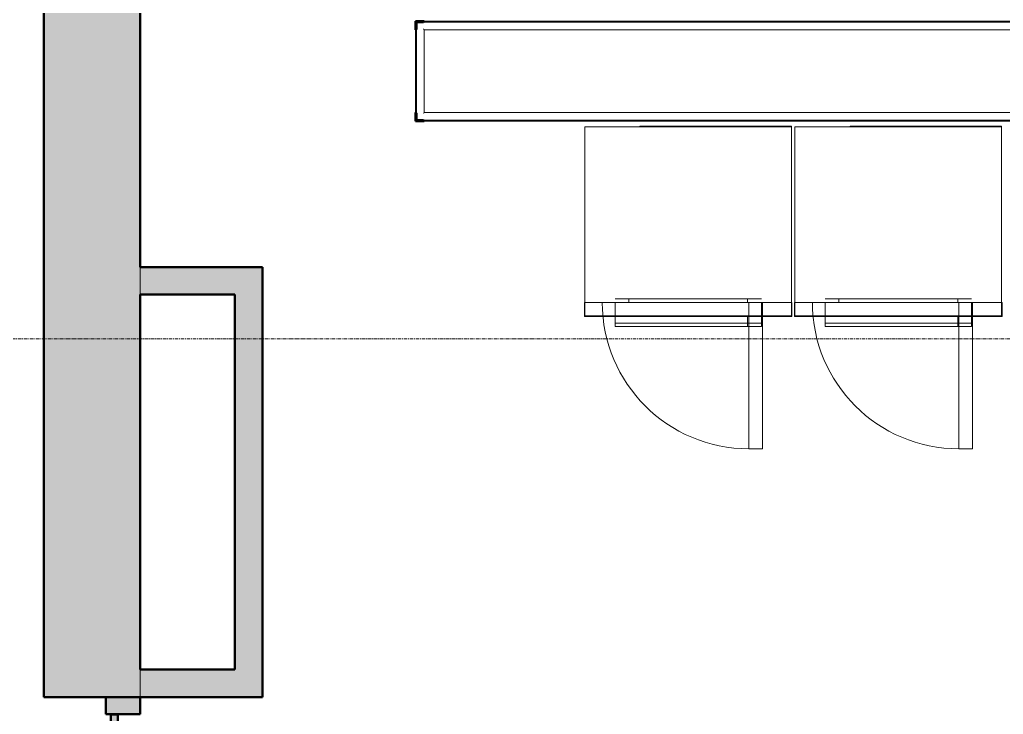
# Model space of a CAD drawing. Header units: inches. Extents: x 12491 to 15223, y 922 to 3433.
# Drawn here: x 13699.5 to 13842.3, y 2225.6 to 2326.4 of the extents above; entities that cross this region are included whole.
import ezdxf

# ---------------------------------------------------------------- set-up
doc = ezdxf.new("R2010")
doc.units = ezdxf.units.IN
doc.header["$MEASUREMENT"] = 0
doc.linetypes.add('Grid Line 1_2_', pattern=[0.875, 0.5, -0.125, 0.125, -0.125])
for name, color, linetype, lineweight in [('A-FLOR-1', 192, 'Continuous', 13), ('A-GLAZ-CURT-1', 52, 'Continuous', 9), ('A-GLAZ-CURT-5', 52, 'Continuous', 50), ('A-GLAZ-CWMG-1', 51, 'Continuous', 9), ('A-GLAZ-CWMG-5', 51, 'Continuous', 50), ('A-WALL-2', 113, 'Continuous', 50), ('M-EQPM-1', 50, 'Continuous', 9), ('S-BEAM', 12, 'Continuous', 9), ('S-BEAM-1', 12, 'Continuous', 50), ('S-GRID-1', 1, 'Grid Line 1_2_', 9)]:
    doc.layers.add(name, color=color, linetype=linetype, lineweight=lineweight)
for name, color, linetype, lineweight, transparency in [('A-GLAZ-CURT-4', 55, 'Continuous', 9, 0.4), ('A-GLAZ-CWMG-4', 55, 'Continuous', 9, 0.4), ('A-WALL-PATT-3', 135, 'Continuous', 13, 0.4)]:
    doc.layers.add(name, color=color, linetype=linetype, lineweight=lineweight, transparency=transparency)

# ---------------------------------------------------------------- blocks, each defined once
blk = doc.blocks.new('System Panel - Glazed-925648-DEMO _ NEW PLAN SUPERIMPOSED - 1ST FLOOR')
at = {"layer": 'A-GLAZ-CURT-4'}
blk.add_hatch(color=256, dxfattribs=at).paths.add_polyline_path([(-7.56, 1.75), (-7.56, 0.75), (7.56, 0.75), (7.56, 1.75)], flags=0)
at = {"layer": 'A-GLAZ-CURT-1'}
for p, q in [((-7.56, 0.75), (-7.56, 1.75)), ((7.56, 1.75), (-7.56, 1.75)), ((7.56, 1.75), (7.56, 0.75)), ((-7.56, 0.75), (7.56, 0.75))]:
    blk.add_line(p, q, dxfattribs=at)
at = {"layer": 'A-GLAZ-CURT-5'}
for p, q in [((7.56, 1.75), (-7.56, 1.75)), ((-7.56, 1.75), (-7.56, 0.75)), ((7.56, 0.75), (7.56, 1.75)), ((-7.56, 0.75), (7.56, 0.75))]:
    blk.add_line(p, q, dxfattribs=at)
blk = doc.blocks.new('Rectangular Mullion - 2_5_ x 5_ rectangular-869629-DEMO _ NEW PLAN SUPERIMPOSED - 1ST FLOOR')
at = {"layer": 'A-GLAZ-CWMG-4'}
blk.add_hatch(color=256, dxfattribs=at).paths.add_polyline_path([(-2.5, -2.5), (-2.5, 2.5), (0, 2.5), (0, -2.5)], flags=0)
at = {"layer": 'A-GLAZ-CWMG-1'}
for p, q in [((0, 2.5), (-2.5, 2.5)), ((-2.5, 2.5), (-2.5, -0.75)), ((0, -2.5), (0, 2.5)), ((-2.5, -0.75), (-2.5, -1.75)), ((-2.5, -1.75), (-2.5, -2.5)), ((-2.5, -2.5), (0, -2.5))]:
    blk.add_line(p, q, dxfattribs=at)
at = {"layer": 'A-GLAZ-CWMG-5'}
for p, q in [((-2.5, 2.5), (0, 2.5)), ((-2.5, -2.5), (-2.5, 2.5)), ((0, 2.5), (0, -2.5)), ((0, -2.5), (-2.5, -2.5))]:
    blk.add_line(p, q, dxfattribs=at)
blk = doc.blocks.new('_Commerical Front Washer - T-400-V193-DEMO _ NEW PLAN SUPERIMPOSED - 1ST FLOOR')
at = {"layer": 'M-EQPM-1'}
for p, q in [((19.36, 27.5), (-10.64, 27.5)), ((-10.64, 27.5), (-10.64, 0)), ((-10.64, 2), (-10.64, 27.5)), ((-10.64, 27.5), (-2.64, 27.5)), ((-2.64, 27.56), (3.36, 27.56)), ((3.36, 27.56), (-2.64, 27.56)), ((-2.64, 27.5), (-2.64, 27.56)), ((-2.64, 27.56), (-2.64, 27.5)), ((-2.64, 27.5), (3.36, 27.5)), ((3.36, 27.5), (-2.64, 27.5)), ((-2.64, 27.5), (1.36, 27.5)), ((1.36, 27.56), (3.36, 27.56)), ((3.36, 27.56), (1.36, 27.56)), ((1.36, 27.5), (1.36, 27.56)), ((1.36, 27.56), (1.36, 27.5)), ((1.36, 27.5), (3.36, 27.5)), ((3.36, 27.5), (1.36, 27.5)), ((1.36, 27.5), (3.36, 27.5)), ((3.36, 27.56), (3.36, 27.5)), ((3.36, 27.56), (3.36, 27.5)), ((3.36, 27.56), (7.36, 27.56)), ((7.36, 27.56), (3.36, 27.56)), ((3.36, 27.5), (7.36, 27.5)), ((7.36, 27.5), (3.36, 27.5)), ((3.36, 27.5), (19.36, 27.5)), ((7.36, 27.56), (13.36, 27.56)), ((13.36, 27.56), (7.36, 27.56)), ((7.36, 27.5), (7.36, 27.56)), ((7.36, 27.56), (7.36, 27.5)), ((7.36, 27.56), (7.36, 27.5)), ((7.36, 27.56), (7.36, 27.5)), ((7.36, 27.5), (13.36, 27.5)), ((13.36, 27.5), (7.36, 27.5)), ((13.36, 27.56), (13.36, 27.5)), ((13.36, 27.56), (13.36, 27.5)), ((19.36, 27.56), (13.36, 27.56)), ((13.36, 27.56), (19.36, 27.56)), ((13.36, 27.56), (13.36, 27.5)), ((13.36, 27.56), (13.36, 27.5)), ((19.36, 27.5), (13.36, 27.5)), ((13.36, 27.5), (19.36, 27.5)), ((19.36, 27.5), (19.36, 27.56)), ((19.36, 27.56), (19.36, 27.5)), ((19.36, 0), (19.36, 27.5)), ((19.36, 27.5), (19.36, 2)), ((-10.64, 2), (-10.7, 2)), ((-10.7, 2), (-10.64, 2)), ((-10.7, -0.06), (-10.7, 2)), ((-10.7, -0.06), (-10.7, 2)), ((-4.82, 2), (-10.64, 2)), ((-10.64, 2), (19.36, 2)), ((-10.64, 0.06), (-10.64, 2)), ((14.99, 2.5), (-6.26, 2.5)), ((-6.26, 2.5), (-4.27, 2.5)), ((-6.26, 2), (-6.26, 0)), ((-6.26, 2), (-4.27, 2)), ((5.47, 2), (-6.26, 2)), ((-5.35, 2), (-6.26, 2)), ((-6.26, 2), (3.25, 2)), ((-4.27, 2), (-5.35, 2)), ((-2.48, 2), (-4.82, 2)), ((-4.26, 2.5), (-4.26, 2)), ((12.99, 2.5), (-4.26, 2.5)), ((-4.26, 2.5), (12.99, 2.5)), ((-4.05, 2), (-4.26, 2)), ((-4.26, 2), (-4.05, 2)), ((-4.26, 2), (-4.05, 2)), ((-2.38, 2), (-4.26, 2)), ((-4.24, 2.5), (-2.75, 2.5)), ((-4.24, 2), (-0.95, 2)), ((12.96, 2), (-4.24, 2)), ((-1.02, 2), (-4.05, 2)), ((-4.05, 2), (-3.41, 2)), ((-4.05, 2), (12.98, 2)), ((-3.41, 2), (-2.38, 2)), ((-2.75, 2.5), (-0.95, 2.5)), ((11.2, 2), (-2.48, 2)), ((-2.38, 2), (-1.02, 2)), ((-1.02, 2), (-2.38, 2)), ((12.98, 2), (-1.02, 2)), ((-1.02, 2), (12.98, 2)), ((8.1, 2), (-1.02, 2)), ((-0.95, 2.5), (5.47, 2.5)), ((-0.95, 2), (1.08, 2)), ((1.08, 2), (9.67, 2)), ((3.25, 2), (14.99, 2)), ((5.47, 2.5), (7.64, 2.5)), ((9.67, 2), (5.47, 2)), ((7.64, 2.5), (11.47, 2.5)), ((9.74, 2), (8.1, 2)), ((9.67, 2), (12.96, 2)), ((11.47, 2), (9.67, 2)), ((12.13, 2), (9.74, 2)), ((13.54, 2), (11.2, 2)), ((11.47, 2.5), (12.96, 2.5)), ((14.99, 2), (11.47, 2)), ((12.77, 2), (12.13, 2)), ((12.98, 2), (12.77, 2)), ((12.99, 2), (12.99, 2.5)), ((12.99, 2.5), (14.99, 2.5)), ((12.99, 2), (14.99, 2)), ((14.99, 2), (12.99, 2)), ((13.14, 2), (13.14, -19.25)), ((15.14, 2), (13.14, 2)), ((19.36, 2), (13.54, 2)), ((14.99, 0), (14.99, 2)), ((15.14, -19.25), (15.14, 2)), ((19.42, 2), (19.36, 2)), ((19.36, 2), (19.42, 2)), ((19.36, 2), (19.36, 0.06)), ((19.42, 2), (19.42, -0.06)), ((19.42, -0.06), (19.42, 2)), ((-6.26, 0.06), (-10.64, 0.06)), ((-10.64, 0.06), (-6.26, 0.06)), ((-10.64, 0.06), (-10.64, 0)), ((-10.64, 0.06), (-10.64, 0)), ((-10.64, 0), (-10.64, 0.06)), ((-10.64, 0), (-10.64, -0.06)), ((-10.64, 0), (-10.64, -0.06)), ((-10.64, 0), (19.36, 0)), ((-6.26, 0), (-10.64, 0)), ((-4.26, 0.06), (-6.26, 0.06)), ((-6.26, 0.06), (-4.26, 0.06)), ((-4.26, 0), (-6.26, 0)), ((-6.26, 0), (-6.16, 0)), ((-6.26, 0), (-6.26, -0.06)), ((-6.26, 0), (-6.26, -0.06)), ((-6.26, 0), (-6.26, -0.06)), ((-4.26, 0), (-6.26, 0)), ((-6.16, 0), (-2.25, 0)), ((-2.75, 0.06), (-4.24, 0.06)), ((-4.24, 0.06), (-2.75, 0.06)), ((-4.15, 0), (-4.24, 0)), ((-2.75, 0), (-4.24, 0)), ((-2.25, 0), (-4.15, 0)), ((6.24, 0.06), (-2.75, 0.06)), ((-2.75, 0.06), (6.24, 0.06)), ((-2.25, 0), (-2.73, 0)), ((-2.5, 0), (-2.5, -0.06)), ((-2.5, 0), (-2.47, 0)), ((-2.5, 0), (-2.5, 0)), ((-2.25, 0), (-2.5, 0)), ((-2.47, 0), (-2.25, 0)), ((1.24, 0), (-2.25, 0)), ((-2.25, 0), (1.24, 0)), ((-2.25, 0), (1.24, 0)), ((1.24, 0), (-2.25, 0)), ((1.24, 0), (-2.25, 0)), ((3.65, 0), (1.24, 0)), ((1.24, 0), (3.65, 0)), ((1.24, 0), (1.49, 0)), ((1.49, 0), (1.24, 0)), ((1.8, 0), (1.24, 0)), ((1.49, -0.06), (1.49, 0)), ((3.65, 0), (1.83, 0)), ((5.08, 0), (3.65, 0)), ((3.65, 0), (5.08, 0)), ((3.65, 0), (5.08, 0)), ((5.08, 0), (3.65, 0)), ((3.65, -0.06), (3.65, 0)), ((3.65, 0), (3.65, -0.06)), ((5.08, 0), (3.65, 0)), ((7.47, 0), (5.08, 0)), ((5.08, 0), (7.47, 0)), ((5.08, 0), (5.08, -0.06)), ((5.08, 0), (5.08, -0.06)), ((7.47, 0), (5.08, 0)), ((11.47, 0.06), (6.28, 0.06)), ((6.28, 0.06), (11.47, 0.06)), ((7.22, 0), (7.22, -0.06)), ((7.47, 0), (7.22, 0)), ((7.22, 0), (7.47, 0)), ((10.97, 0), (7.47, 0)), ((7.47, 0), (10.97, 0)), ((10.97, 0), (7.47, 0)), ((7.47, 0), (10.97, 0)), ((10.97, 0), (7.49, 0)), ((12.87, 0), (10.97, 0)), ((10.97, 0), (12.96, 0)), ((10.97, 0), (11.1, 0)), ((11.19, 0), (10.97, 0)), ((11.45, 0), (10.97, 0)), ((11.1, 0), (11.15, 0)), ((11.15, 0), (11.22, 0)), ((11.22, 0), (11.19, 0)), ((11.22, -0.06), (11.22, 0)), ((11.22, 0), (11.22, 0)), ((12.96, 0.06), (11.47, 0.06)), ((11.47, 0.06), (12.96, 0.06)), ((12.96, 0), (11.47, 0)), ((12.96, 0), (12.87, 0)), ((14.99, 0.06), (12.99, 0.06)), ((12.99, 0.06), (14.99, 0.06)), ((14.99, 0), (12.99, 0)), ((12.99, 0), (14.75, 0)), ((12.99, 0), (12.99, -0.06)), ((12.99, 0), (12.99, -0.06)), ((12.99, 0), (12.99, -0.06)), ((12.99, 0), (12.99, -0.06)), ((14.99, 0), (12.99, 0)), ((14.75, 0), (14.99, 0)), ((19.36, 0.06), (14.99, 0.06)), ((14.99, 0.06), (19.36, 0.06)), ((14.99, -0.06), (14.99, 0)), ((14.99, 0), (14.99, -0.06)), ((14.99, -0.06), (14.99, 0)), ((19.36, 0), (14.99, 0)), ((19.36, 0), (19.36, 0.06)), ((19.36, 0.06), (19.36, 0)), ((19.36, 0.06), (19.36, 0)), ((19.36, -0.06), (19.36, 0)), ((19.36, 0), (19.36, -0.06)), ((19.42, -0.06), (-10.7, -0.06)), ((-10.7, -0.06), (-4.82, -0.06)), ((-6.26, -0.06), (-10.64, -0.06)), ((-10.64, -0.06), (-6.26, -0.06)), ((-6.26, -0.06), (-6.26, -1.5)), ((-6.26, -0.06), (-6.26, -1)), ((-4.26, -0.06), (-6.26, -0.06)), ((-6.26, -0.06), (-4.26, -0.06)), ((-6.26, -0.06), (-6.26, -1)), ((-6.26, -1), (-6.26, -1.5)), ((-6.22, -1), (-6.26, -1)), ((-6.26, -1), (-4.27, -1)), ((14.75, -1), (-6.22, -1)), ((-4.82, -0.06), (-2.25, -0.06)), ((-1.02, -1), (-4.26, -1)), ((-4.26, -1), (-4.21, -1)), ((-2.25, -0.06), (-4.24, -0.06)), ((-4.24, -0.06), (-2.25, -0.06)), ((-4.24, -1), (12.96, -1)), ((-4.21, -1), (12.93, -1)), ((-2.5, -0.06), (-2.25, -0.06)), ((-2.25, -0.06), (-2.5, -0.06)), ((1.24, -0.06), (-2.25, -0.06)), ((-2.25, -0.06), (1.24, -0.06)), ((-2.25, -0.06), (1.24, -0.06)), ((1.24, -0.06), (-2.25, -0.06)), ((-2.25, -0.06), (1.24, -0.06)), ((11.1, -1), (-1.02, -1)), ((3.65, -0.06), (1.24, -0.06)), ((1.24, -0.06), (3.65, -0.06)), ((1.24, -0.06), (1.49, -0.06)), ((1.49, -0.06), (1.24, -0.06)), ((1.24, -0.06), (3.65, -0.06)), ((5.08, -0.06), (3.65, -0.06)), ((3.65, -0.06), (5.08, -0.06)), ((3.65, -0.06), (5.08, -0.06)), ((5.08, -0.06), (3.65, -0.06)), ((3.65, -0.06), (5.08, -0.06)), ((7.47, -0.06), (5.08, -0.06)), ((5.08, -0.06), (7.47, -0.06)), ((5.08, -0.06), (7.47, -0.06)), ((7.47, -0.06), (7.22, -0.06)), ((7.22, -0.06), (7.47, -0.06)), ((10.97, -0.06), (7.47, -0.06)), ((7.47, -0.06), (10.97, -0.06)), ((10.97, -0.06), (7.47, -0.06)), ((7.47, -0.06), (10.97, -0.06)), ((7.47, -0.06), (10.97, -0.06)), ((12.96, -0.06), (10.97, -0.06)), ((10.97, -0.06), (12.96, -0.06)), ((10.97, -0.06), (11.22, -0.06)), ((11.22, -0.06), (10.97, -0.06)), ((10.97, -0.06), (13.54, -0.06)), ((12.98, -1), (11.1, -1)), ((12.93, -1), (12.98, -1)), ((12.99, -0.06), (12.99, -1)), ((12.99, -0.06), (12.99, -1)), ((12.99, -0.06), (12.99, -1)), ((12.99, -0.06), (12.99, -1)), ((14.99, -0.06), (12.99, -0.06)), ((12.99, -0.06), (14.99, -0.06)), ((12.99, -1), (12.99, -1.5)), ((12.99, -1), (12.99, -1.5)), ((12.99, -1), (12.99, -1.5)), ((12.99, -1), (12.99, -1.5)), ((12.99, -1), (14.07, -1)), ((13.54, -0.06), (19.42, -0.06)), ((14.07, -1), (14.99, -1)), ((14.99, -1), (14.75, -1)), ((14.99, -1.5), (14.99, -0.06)), ((14.99, -0.06), (14.99, -1)), ((19.36, -0.06), (14.99, -0.06)), ((14.99, -0.06), (19.36, -0.06)), ((14.99, -1), (14.99, -0.06)), ((14.99, -1), (14.99, -1.5)), ((12.99, -1.5), (-6.26, -1.5)), ((-6.26, -1.5), (12.99, -1.5)), ((14.99, -1.5), (12.99, -1.5)), ((12.99, -1.5), (14.99, -1.5)), ((13.14, -19.25), (15.14, -19.25))]:
    blk.add_line(p, q, dxfattribs=at)
blk.add_arc((13.14, 2), 21.25, 180, 270, dxfattribs=at)
blk = doc.blocks.new('_Commerical Front Washer - T-400-V194-DEMO _ NEW PLAN SUPERIMPOSED - 1ST FLOOR')
at = {"layer": 'M-EQPM-1'}
for p, q in [((19.36, 27.5), (-10.64, 27.5)), ((-10.64, 27.5), (-10.64, 0)), ((-10.64, 2), (-10.64, 27.5)), ((-10.64, 27.5), (-2.64, 27.5)), ((-2.64, 27.56), (3.36, 27.56)), ((3.36, 27.56), (-2.64, 27.56)), ((-2.64, 27.5), (-2.64, 27.56)), ((-2.64, 27.56), (-2.64, 27.5)), ((-2.64, 27.5), (3.36, 27.5)), ((3.36, 27.5), (-2.64, 27.5)), ((-2.64, 27.5), (1.36, 27.5)), ((1.36, 27.56), (3.36, 27.56)), ((3.36, 27.56), (1.36, 27.56)), ((1.36, 27.5), (1.36, 27.56)), ((1.36, 27.56), (1.36, 27.5)), ((1.36, 27.5), (3.36, 27.5)), ((3.36, 27.5), (1.36, 27.5)), ((1.36, 27.5), (3.36, 27.5)), ((3.36, 27.56), (3.36, 27.5)), ((3.36, 27.56), (3.36, 27.5)), ((3.36, 27.56), (7.36, 27.56)), ((7.36, 27.56), (3.36, 27.56)), ((3.36, 27.5), (7.36, 27.5)), ((7.36, 27.5), (3.36, 27.5)), ((3.36, 27.5), (19.36, 27.5)), ((7.36, 27.56), (13.36, 27.56)), ((13.36, 27.56), (7.36, 27.56)), ((7.36, 27.5), (7.36, 27.56)), ((7.36, 27.56), (7.36, 27.5)), ((7.36, 27.56), (7.36, 27.5)), ((7.36, 27.56), (7.36, 27.5)), ((7.36, 27.5), (13.36, 27.5)), ((13.36, 27.5), (7.36, 27.5)), ((13.36, 27.56), (13.36, 27.5)), ((13.36, 27.56), (13.36, 27.5)), ((19.36, 27.56), (13.36, 27.56)), ((13.36, 27.56), (19.36, 27.56)), ((13.36, 27.56), (13.36, 27.5)), ((13.36, 27.56), (13.36, 27.5)), ((19.36, 27.5), (13.36, 27.5)), ((13.36, 27.5), (19.36, 27.5)), ((19.36, 27.5), (19.36, 27.56)), ((19.36, 27.56), (19.36, 27.5)), ((19.36, 0), (19.36, 27.5)), ((19.36, 27.5), (19.36, 2)), ((-10.64, 2), (-10.7, 2)), ((-10.7, 2), (-10.64, 2)), ((-10.7, -0.06), (-10.7, 2)), ((-10.7, -0.06), (-10.7, 2)), ((-4.82, 2), (-10.64, 2)), ((-10.64, 2), (19.36, 2)), ((-10.64, 0.06), (-10.64, 2)), ((14.99, 2.5), (-6.26, 2.5)), ((-6.26, 2.5), (-4.27, 2.5)), ((-6.26, 2), (-6.26, 0)), ((-6.26, 2), (-4.27, 2)), ((-5.35, 2), (-6.26, 2)), ((-4.27, 2), (-6.26, 2)), ((-6.26, 2), (-0.95, 2)), ((3.25, 2), (-5.35, 2)), ((-2.48, 2), (-4.82, 2)), ((-4.26, 2.5), (-4.26, 2)), ((6.28, 2.5), (-4.26, 2.5)), ((-4.26, 2.5), (12.99, 2.5)), ((-3.41, 2), (-4.26, 2)), ((-4.26, 2), (-4.05, 2)), ((-4.26, 2), (-3.41, 2)), ((-4.05, 2), (-4.26, 2)), ((-4.24, 2.5), (12.96, 2.5)), ((-4.24, 2), (12.96, 2)), ((12.96, 2), (-4.24, 2)), ((-4.05, 2), (-2.38, 2)), ((-1.02, 2), (-4.05, 2)), ((8.1, 2), (-3.41, 2)), ((-3.41, 2), (11.1, 2)), ((11.2, 2), (-2.48, 2)), ((-2.38, 2), (-1.02, 2)), ((-1.02, 2), (2.44, 2)), ((0.62, 2), (-1.02, 2)), ((-0.95, 2), (14.99, 2)), ((2.44, 2), (0.62, 2)), ((2.44, 2), (4.36, 2)), ((4.36, 2), (2.44, 2)), ((12.96, 2), (3.25, 2)), ((4.36, 2), (6.28, 2)), ((12.77, 2), (4.36, 2)), ((12.99, 2.5), (6.28, 2.5)), ((6.28, 2), (9.74, 2)), ((9.74, 2), (8.1, 2)), ((12.77, 2), (9.74, 2)), ((9.74, 2), (11.1, 2)), ((11.1, 2), (12.13, 2)), ((11.1, 2), (12.13, 2)), ((13.54, 2), (11.2, 2)), ((12.13, 2), (12.77, 2)), ((12.13, 2), (12.98, 2)), ((12.98, 2), (12.77, 2)), ((12.77, 2), (12.98, 2)), ((12.98, 2), (12.77, 2)), ((14.99, 2), (12.96, 2)), ((12.99, 2), (12.99, 2.5)), ((12.99, 2.5), (14.99, 2.5)), ((12.99, 2), (14.99, 2)), ((14.99, 2), (12.99, 2)), ((13.14, 2), (13.14, -19.25)), ((15.14, 2), (13.14, 2)), ((19.36, 2), (13.54, 2)), ((14.99, 0), (14.99, 2)), ((15.14, -19.25), (15.14, 2)), ((19.42, 2), (19.36, 2)), ((19.36, 2), (19.42, 2)), ((19.36, 2), (19.36, 0.06)), ((19.42, 2), (19.42, -0.06)), ((19.42, -0.06), (19.42, 2)), ((-6.26, 0.06), (-10.64, 0.06)), ((-10.64, 0.06), (-6.26, 0.06)), ((-10.64, 0.06), (-10.64, 0)), ((-10.64, 0.06), (-10.64, 0)), ((-10.64, 0), (-10.64, 0.06)), ((-10.64, 0), (-10.64, -0.06)), ((-10.64, 0), (-10.64, -0.06)), ((-10.64, 0), (19.36, 0)), ((-6.26, 0), (-10.64, 0)), ((-4.26, 0.06), (-6.26, 0.06)), ((-6.26, 0.06), (-4.26, 0.06)), ((-4.26, 0), (-6.26, 0)), ((-6.26, 0), (-6.16, 0)), ((-6.26, 0), (-6.26, -0.06)), ((-6.26, 0), (-6.26, -0.06)), ((-6.26, 0), (-6.26, -0.06)), ((-4.26, 0), (-6.26, 0)), ((-6.16, 0), (-2.25, 0)), ((-2.75, 0.06), (-4.24, 0.06)), ((-4.24, 0.06), (-2.75, 0.06)), ((-4.15, 0), (-4.24, 0)), ((-2.75, 0), (-4.24, 0)), ((-2.25, 0), (-4.15, 0)), ((6.24, 0.06), (-2.75, 0.06)), ((-2.75, 0.06), (6.24, 0.06)), ((-2.25, 0), (-2.73, 0)), ((-2.5, 0), (-2.5, -0.06)), ((-2.5, 0), (-2.47, 0)), ((-2.25, 0), (-2.5, 0)), ((-2.47, 0), (-2.38, 0)), ((-2.38, 0), (-2.25, 0)), ((-2.16, 0), (-2.25, 0)), ((-2.25, 0), (-2.16, 0)), ((-2.25, 0), (1.24, 0)), ((-2.16, 0), (-2.25, 0)), ((-2.16, 0), (-2.25, 0)), ((1.24, 0), (-2.15, 0)), ((-2.15, 0), (1.24, 0)), ((1.24, 0), (-2.15, 0)), ((1.24, 0), (-2.15, 0)), ((3.65, 0), (1.24, 0)), ((1.24, 0), (3.65, 0)), ((1.24, 0), (1.37, 0)), ((1.42, 0), (1.24, 0)), ((1.8, 0), (1.24, 0)), ((1.37, 0), (1.42, 0)), ((1.42, 0), (1.46, 0)), ((1.49, 0), (1.42, 0)), ((1.46, 0), (1.49, 0)), ((1.49, -0.06), (1.49, 0)), ((1.49, 0), (1.49, 0)), ((3.65, 0), (1.83, 0)), ((5.08, 0), (3.65, 0)), ((3.65, 0), (5.08, 0)), ((3.65, 0), (5.08, 0)), ((5.08, 0), (3.65, 0)), ((3.65, -0.06), (3.65, 0)), ((3.65, 0), (3.65, -0.06)), ((5.08, 0), (3.65, 0)), ((7.47, 0), (5.08, 0)), ((5.08, 0), (7.47, 0)), ((5.08, 0), (5.08, -0.06)), ((5.08, 0), (5.08, -0.06)), ((7.47, 0), (5.08, 0)), ((11.47, 0.06), (6.28, 0.06)), ((6.28, 0.06), (11.47, 0.06)), ((7.22, 0), (7.22, -0.06)), ((7.23, 0), (7.22, 0)), ((7.22, 0), (7.47, 0)), ((7.26, 0), (7.23, 0)), ((7.47, 0), (7.26, 0)), ((10.97, 0), (7.47, 0)), ((7.47, 0), (10.97, 0)), ((10.97, 0), (7.47, 0)), ((7.47, 0), (10.97, 0)), ((10.97, 0), (7.49, 0)), ((10.97, 0), (11.22, 0)), ((10.98, 0), (10.97, 0)), ((12.87, 0), (10.98, 0)), ((10.98, 0), (12.96, 0)), ((11.22, 0), (10.98, 0)), ((11.45, 0), (10.98, 0)), ((11.22, -0.06), (11.22, 0)), ((11.22, 0), (11.22, 0)), ((12.96, 0.06), (11.47, 0.06)), ((11.47, 0.06), (12.96, 0.06)), ((12.96, 0), (11.47, 0)), ((12.96, 0), (12.87, 0)), ((14.99, 0.06), (12.99, 0.06)), ((12.99, 0.06), (14.99, 0.06)), ((14.99, 0), (12.99, 0)), ((12.99, 0), (14.75, 0)), ((12.99, 0), (12.99, -0.06)), ((12.99, 0), (12.99, -0.06)), ((12.99, 0), (12.99, -0.06)), ((12.99, 0), (12.99, -0.06)), ((14.99, 0), (12.99, 0)), ((14.75, 0), (14.99, 0)), ((19.36, 0.06), (14.99, 0.06)), ((14.99, 0.06), (19.36, 0.06)), ((14.99, -0.06), (14.99, 0)), ((14.99, 0), (14.99, -0.06)), ((14.99, -0.06), (14.99, 0)), ((19.36, 0), (14.99, 0)), ((19.36, 0), (19.36, 0.06)), ((19.36, 0.06), (19.36, 0)), ((19.36, 0.06), (19.36, 0)), ((19.36, -0.06), (19.36, 0)), ((19.36, 0), (19.36, -0.06)), ((19.42, -0.06), (-10.7, -0.06)), ((-10.7, -0.06), (-4.82, -0.06)), ((-6.26, -0.06), (-10.64, -0.06)), ((-10.64, -0.06), (-6.26, -0.06)), ((-6.26, -0.06), (-6.26, -1.5)), ((-6.26, -0.06), (-6.26, -1)), ((-4.26, -0.06), (-6.26, -0.06)), ((-6.26, -0.06), (-4.26, -0.06)), ((-6.26, -0.06), (-6.26, -1)), ((-6.26, -1), (-6.26, -1.5)), ((-6.22, -1), (-6.26, -1)), ((-6.26, -1), (-4.27, -1)), ((14.75, -1), (-6.22, -1)), ((-4.82, -0.06), (-2.25, -0.06)), ((-1.02, -1), (-4.26, -1)), ((-4.26, -1), (-4.21, -1)), ((-2.25, -0.06), (-4.24, -0.06)), ((-4.24, -0.06), (-2.25, -0.06)), ((-4.24, -1), (1.08, -1)), ((-4.21, -1), (12.93, -1)), ((-2.5, -0.06), (-2.47, -0.06)), ((-2.5, -0.06), (-2.5, -0.06)), ((-2.25, -0.06), (-2.5, -0.06)), ((-2.47, -0.06), (-2.43, -0.06)), ((-2.43, -0.06), (-2.38, -0.06)), ((-2.38, -0.06), (-2.32, -0.06)), ((-2.32, -0.06), (-2.25, -0.06)), ((-2.19, -0.06), (-2.25, -0.06)), ((-2.25, -0.06), (-2.19, -0.06)), ((-2.25, -0.06), (-2.19, -0.06)), ((1.24, -0.06), (-2.25, -0.06)), ((-2.25, -0.06), (-2.19, -0.06)), ((1.24, -0.06), (-2.16, -0.06)), ((-2.16, -0.06), (1.24, -0.06)), ((-2.16, -0.06), (1.24, -0.06)), ((-2.16, -0.06), (1.24, -0.06)), ((12.98, -1), (-1.02, -1)), ((1.08, -1), (12.96, -1)), ((3.65, -0.06), (1.24, -0.06)), ((1.24, -0.06), (3.65, -0.06)), ((1.24, -0.06), (1.37, -0.06)), ((1.49, -0.06), (1.24, -0.06)), ((1.24, -0.06), (3.65, -0.06)), ((1.37, -0.06), (1.42, -0.06)), ((1.42, -0.06), (1.49, -0.06)), ((5.08, -0.06), (3.65, -0.06)), ((3.65, -0.06), (5.08, -0.06)), ((3.65, -0.06), (5.08, -0.06)), ((5.08, -0.06), (3.65, -0.06)), ((3.65, -0.06), (5.08, -0.06)), ((7.47, -0.06), (5.08, -0.06)), ((5.08, -0.06), (7.47, -0.06)), ((5.08, -0.06), (7.47, -0.06)), ((7.47, -0.06), (7.22, -0.06)), ((7.22, -0.06), (7.47, -0.06)), ((10.97, -0.06), (7.47, -0.06)), ((7.47, -0.06), (10.97, -0.06)), ((10.97, -0.06), (7.47, -0.06)), ((7.47, -0.06), (10.97, -0.06)), ((7.47, -0.06), (10.97, -0.06)), ((10.97, -0.06), (10.98, -0.06)), ((11.22, -0.06), (10.97, -0.06)), ((12.96, -0.06), (10.98, -0.06)), ((10.98, -0.06), (12.96, -0.06)), ((10.98, -0.06), (11.22, -0.06)), ((10.98, -0.06), (13.54, -0.06)), ((12.93, -1), (12.98, -1)), ((12.99, -0.06), (12.99, -1)), ((12.99, -0.06), (12.99, -1)), ((12.99, -0.06), (12.99, -1)), ((12.99, -0.06), (12.99, -1)), ((14.99, -0.06), (12.99, -0.06)), ((12.99, -0.06), (14.99, -0.06)), ((12.99, -1), (12.99, -1.5)), ((12.99, -1), (12.99, -1.5)), ((12.99, -1), (12.99, -1.5)), ((12.99, -1), (12.99, -1.5)), ((12.99, -1), (14.99, -1)), ((13.54, -0.06), (19.42, -0.06)), ((14.99, -1), (14.75, -1)), ((14.99, -1.5), (14.99, -0.06)), ((14.99, -0.06), (14.99, -1)), ((19.36, -0.06), (14.99, -0.06)), ((14.99, -0.06), (19.36, -0.06)), ((14.99, -1), (14.99, -0.06)), ((14.99, -1), (14.99, -1.5)), ((12.99, -1.5), (-6.26, -1.5)), ((-6.26, -1.5), (12.99, -1.5)), ((14.99, -1.5), (12.99, -1.5)), ((12.99, -1.5), (14.99, -1.5)), ((13.14, -19.25), (15.14, -19.25))]:
    blk.add_line(p, q, dxfattribs=at)
blk.add_arc((13.14, 2), 21.25, 180, 270, dxfattribs=at)
blk = doc.blocks.new('Plumbing Bulkhead - EX_ BULKHEAD 1-944435-DEMO _ NEW PLAN SUPERIMPOSED - 1ST FLOOR')
at = {"layer": 'S-BEAM'}
for p, q in [((163.75, 14.5), (59.05, 14.5)), ((59.05, 14.5), (165, 14.5)), ((59.05, 14.37), (163.86, 14.37)), ((163.86, 14.37), (163.87, 14.37)), ((165, 0), (165, 14.5)), ((59.05, 13.25), (163.75, 13.25)), ((163.75, 13.25), (59.05, 13.25)), ((163.75, 13.25), (163.75, 1.25)), ((163.75, 1.25), (163.75, 13.25)), ((164.87, 13.37), (164.87, 1.12)), ((165, 13.25), (165, 1.25)), ((163.75, 1.25), (59.05, 1.25)), ((59.05, 1.25), (163.75, 1.25)), ((163.86, 0.12), (59.05, 0.12)), ((163.87, 0.12), (163.86, 0.12)), ((165, 0), (59.05, 0)), ((163.75, 0), (59.05, 0))]:
    blk.add_line(p, q, dxfattribs=at)
for points, knots in [([(163.75, 14.47), (163.75, 14.47), (163.75, 14.47), (163.75, 14.49), (163.75, 14.49), (163.75, 14.5)], [0.8571429, 0.8571429, 0.8571429, 0.8571429, 0.8928571, 0.9285714, 1, 1, 1, 1]), ([(163.86, 14.38), (163.86, 14.38), (163.85, 14.38), (163.83, 14.38), (163.82, 14.39), (163.81, 14.39), (163.8, 14.4), (163.8, 14.4), (163.79, 14.4), (163.79, 14.41), (163.78, 14.41), (163.78, 14.42), (163.77, 14.42), (163.77, 14.43), (163.77, 14.44), (163.76, 14.44), (163.76, 14.45), (163.76, 14.46), (163.76, 14.46), (163.75, 14.47)], [0.0951296, 0.0951296, 0.0951296, 0.0951296, 0.1428571, 0.2857143, 0.3571429, 0.3928571, 0.4285714, 0.4642857, 0.5, 0.5357143, 0.5714286, 0.6071429, 0.6428571, 0.6785714, 0.7142857, 0.75, 0.7857143, 0.8214286, 0.8571429, 0.8571429, 0.8571429, 0.8571429]), ([(164.81, 14.31), (164.82, 14.32), (164.82, 14.32), (164.83, 14.33), (164.84, 14.34), (164.85, 14.35), (164.85, 14.35), (164.86, 14.36)], [0, 0, 0, 0, 0.25, 0.5, 0.625, 0.75, 1, 1, 1, 1]), ([(164.86, 14.36), (164.85, 14.36), (164.85, 14.36), (164.84, 14.37), (164.83, 14.37), (164.83, 14.37), (164.82, 14.37)], [0, 0, 0, 0, 0.25, 0.375, 0.5, 0.75, 0.75, 0.75, 0.75]), ([(164.86, 14.36), (164.86, 14.35), (164.86, 14.35), (164.87, 14.34), (164.87, 14.33), (164.87, 14.33), (164.87, 14.32)], [0, 0, 0, 0, 0.25, 0.375, 0.5, 0.75, 0.75, 0.75, 0.75]), ([(163.75, 13.25), (163.75, 13.25), (163.75, 13.25), (163.75, 13.25), (163.75, 13.25), (163.76, 13.26), (163.76, 13.26), (163.76, 13.26), (163.77, 13.27), (163.77, 13.27), (163.77, 13.28), (163.78, 13.28), (163.78, 13.28), (163.79, 13.29), (163.8, 13.3), (163.8, 13.3), (163.81, 13.31), (163.82, 13.32), (163.83, 13.33), (163.85, 13.35), (163.87, 13.37), (163.87, 13.37)], [0, 0, 0, 0, 0.071429, 0.107143, 0.142857, 0.178571, 0.214286, 0.25, 0.285714, 0.321429, 0.357143, 0.392857, 0.428571, 0.464286, 0.5, 0.571429, 0.607143, 0.642857, 0.714286, 0.857143, 1, 1, 1, 1]), ([(164.88, 13.35), (164.88, 13.34), (164.88, 13.33), (164.89, 13.32), (164.89, 13.31), (164.9, 13.3), (164.9, 13.3), (164.9, 13.29), (164.91, 13.29), (164.91, 13.28), (164.92, 13.28), (164.92, 13.28), (164.93, 13.27), (164.94, 13.27), (164.94, 13.26), (164.95, 13.26), (164.96, 13.26), (164.96, 13.26), (164.97, 13.25)], [0.1428571, 0.1428571, 0.1428571, 0.1428571, 0.2857143, 0.3571429, 0.3928571, 0.4285714, 0.4642857, 0.5, 0.5357143, 0.5714286, 0.6071429, 0.6428571, 0.6785714, 0.7142857, 0.75, 0.7857143, 0.8214286, 0.8571429, 0.8571429, 0.8571429, 0.8571429]), ([(164.97, 13.25), (164.97, 13.25), (164.97, 13.25), (164.99, 13.25), (164.99, 13.25), (165, 13.25)], [0.8571429, 0.8571429, 0.8571429, 0.8571429, 0.8928571, 0.9285714, 1, 1, 1, 1]), ([(163.75, 1.25), (163.75, 1.25), (163.75, 1.25), (163.75, 1.25), (163.75, 1.25), (163.76, 1.24), (163.76, 1.24), (163.76, 1.24), (163.77, 1.23), (163.77, 1.23), (163.77, 1.23), (163.78, 1.22), (163.78, 1.22), (163.79, 1.21), (163.8, 1.2), (163.8, 1.2), (163.81, 1.19), (163.82, 1.18), (163.83, 1.17), (163.85, 1.15), (163.87, 1.13), (163.87, 1.12)], [0, 0, 0, 0, 0.071429, 0.107143, 0.142857, 0.178571, 0.214286, 0.25, 0.285714, 0.321429, 0.357143, 0.392857, 0.428571, 0.464286, 0.5, 0.571429, 0.607143, 0.642857, 0.714286, 0.857143, 1, 1, 1, 1]), ([(163.75, 0.03), (163.76, 0.04), (163.76, 0.04), (163.76, 0.05), (163.76, 0.06), (163.77, 0.06), (163.77, 0.07), (163.77, 0.08), (163.78, 0.08), (163.78, 0.09), (163.79, 0.09), (163.8, 0.1), (163.8, 0.1), (163.81, 0.11), (163.82, 0.11), (163.83, 0.12), (163.85, 0.12), (163.86, 0.12), (163.86, 0.12)], [0.1428571, 0.1428571, 0.1428571, 0.1428571, 0.1785714, 0.2142857, 0.25, 0.2857143, 0.3214286, 0.3571429, 0.3928571, 0.4285714, 0.4642857, 0.5, 0.5714286, 0.6071429, 0.6428571, 0.7142857, 0.8571429, 0.9048704, 0.9048704, 0.9048704, 0.9048704]), ([(163.75, 0), (163.75, 0.01), (163.75, 0.01), (163.75, 0.03), (163.75, 0.03), (163.75, 0.03)], [0, 0, 0, 0, 0.0714286, 0.1071429, 0.1428571, 0.1428571, 0.1428571, 0.1428571]), ([(164.81, 0.19), (164.82, 0.18), (164.82, 0.18), (164.83, 0.17), (164.84, 0.16), (164.85, 0.15), (164.85, 0.15), (164.86, 0.14)], [0, 0, 0, 0, 0.25, 0.5, 0.625, 0.75, 1, 1, 1, 1]), ([(164.82, 0.13), (164.83, 0.13), (164.83, 0.13), (164.84, 0.13), (164.85, 0.14), (164.85, 0.14), (164.86, 0.14)], [0.25, 0.25, 0.25, 0.25, 0.5, 0.625, 0.75, 1, 1, 1, 1]), ([(164.86, 0.14), (164.86, 0.15), (164.87, 0.15), (164.87, 0.16), (164.87, 0.17), (164.87, 0.17)], [0, 0, 0, 0, 0.3333333, 0.5, 0.6666667, 0.6666667, 0.6666667, 0.6666667]), ([(164.88, 1.15), (164.88, 1.16), (164.88, 1.17), (164.89, 1.18), (164.89, 1.19), (164.9, 1.2), (164.9, 1.2), (164.9, 1.21), (164.91, 1.21), (164.91, 1.22), (164.92, 1.22), (164.92, 1.23), (164.93, 1.23), (164.94, 1.23), (164.94, 1.24), (164.95, 1.24), (164.96, 1.24), (164.96, 1.24), (164.97, 1.25)], [0.1428571, 0.1428571, 0.1428571, 0.1428571, 0.2857143, 0.3571429, 0.3928571, 0.4285714, 0.4642857, 0.5, 0.5357143, 0.5714286, 0.6071429, 0.6428571, 0.6785714, 0.7142857, 0.75, 0.7857143, 0.8214286, 0.8571429, 0.8571429, 0.8571429, 0.8571429]), ([(164.97, 1.25), (164.97, 1.25), (164.97, 1.25), (164.99, 1.25), (164.99, 1.25), (165, 1.25)], [0.8571429, 0.8571429, 0.8571429, 0.8571429, 0.8928571, 0.9285714, 1, 1, 1, 1])]:
    blk.add_open_spline(points, degree=3, knots=knots, dxfattribs=at)
for points in [[(163.87, 14.37), (163.87, 14.37), (163.86, 14.38), (163.86, 14.38)], [(164.82, 14.37), (164.82, 14.37), (164.82, 14.37), (164.81, 14.37)], [(164.87, 14.32), (164.87, 14.32), (164.87, 14.32), (164.87, 14.31)], [(164.87, 13.37), (164.87, 13.37), (164.88, 13.36), (164.88, 13.35)], [(163.86, 0.12), (163.86, 0.12), (163.87, 0.12), (163.87, 0.12)], [(164.81, 0.12), (164.82, 0.12), (164.82, 0.13), (164.82, 0.13)], [(164.87, 0.17), (164.87, 0.18), (164.87, 0.18), (164.87, 0.19)], [(164.87, 1.12), (164.87, 1.13), (164.88, 1.14), (164.88, 1.15)]]:
    blk.add_open_spline(points, degree=3, dxfattribs=at)
at = {"layer": 'S-BEAM-1'}
for p, q in [((165, 14.5), (163.75, 14.5)), ((163.87, 14.37), (164.81, 14.37)), ((164.87, 14.31), (164.87, 13.37)), ((165, 13.25), (165, 14.5)), ((164.81, 0.12), (163.87, 0.12)), ((164.87, 1.12), (164.87, 0.19)), ((165, 0), (165, 1.25)), ((163.75, 0), (165, 0))]:
    blk.add_line(p, q, dxfattribs=at)
for centre, radius, start, end in [((163.87, 14.5), 0.125, 180, 270), ((164.81, 14.31), 0.0625, 0, 90), ((165, 13.37), 0.125, 180, 270), ((163.87, 0), 0.125, 90, 180), ((164.81, 0.19), 0.0625, 270, 360), ((165, 1.12), 0.125, 90, 180)]:
    blk.add_arc(centre, radius, start, end, dxfattribs=at)

msp = doc.modelspace()

# ---------------------------------------------------------------- hatches: boundary and pattern name
at = {"layer": 'A-WALL-PATT-3'}
h = msp.add_hatch(color=256, dxfattribs=at)
h.paths.add_polyline_path([(13702.962, 1902.116), (13716.962, 1902.116), (13716.962, 2148.237), (13702.962, 2148.237), (13702.962, 2041.464)], flags=0)
h.paths.add_polyline_path([(13702.962, 2228.093), (13716.962, 2228.093), (13716.962, 2418.213), (13702.962, 2418.213), (13702.962, 2342.767)], flags=0)
for points in [[(13730.724, 2286.503), (13734.724, 2286.503), (13734.724, 2290.503), (13716.962, 2290.503), (13716.962, 2286.503)], [(13734.724, 2228.093), (13734.724, 2286.503), (13730.724, 2286.503), (13730.724, 2228.093)], [(13730.724, 2228.093), (13730.724, 2232.093), (13716.962, 2232.093), (13716.962, 2228.093)]]:
    msp.add_hatch(color=256, dxfattribs=at).paths.add_polyline_path(points, flags=0)

# ---------------------------------------------------------------- linework, layer by layer
at = {"layer": 'A-FLOR-1'}
msp.add_line((13716.962, 2225.593), (13716.962, 2290.503), dxfattribs=at)
at = {"layer": 'A-WALL-2'}
for p, q in [((13702.962, 2432.213), (13702.962, 2228.093)), ((13716.962, 2290.503), (13716.962, 2418.213)), ((13734.724, 2290.503), (13716.962, 2290.503)), ((13734.724, 2228.093), (13734.724, 2290.503)), ((13716.962, 2232.093), (13716.962, 2286.503)), ((13716.962, 2286.503), (13730.724, 2286.503)), ((13730.724, 2286.503), (13730.724, 2232.093)), ((13730.724, 2232.093), (13716.962, 2232.093)), ((13702.962, 2228.093), (13734.724, 2228.093))]:
    msp.add_line(p, q, dxfattribs=at)
at = {"layer": 'S-GRID-1'}
msp.add_line((13554.863, 2280.088), (14533.559, 2280.088), dxfattribs=at)

# ---------------------------------------------------------------- block references
at = {"layer": 'A-GLAZ-CURT-1', "rotation": 90.00000000000031}
msp.add_blockref('System Panel - Glazed-925648-DEMO _ NEW PLAN SUPERIMPOSED - 1ST FLOOR', (13714.462, 2218.029), dxfattribs=at)
at = {"layer": 'A-GLAZ-CWMG-1', "extrusion": (0, 0, -1), "rotation": 89.99999999999972}
msp.add_blockref('Rectangular Mullion - 2_5_ x 5_ rectangular-869629-DEMO _ NEW PLAN SUPERIMPOSED - 1ST FLOOR', (-13714.462, 2228.093), dxfattribs=at)
at = {"layer": 'M-EQPM-1'}
for name, p in [('_Commerical Front Washer - T-400-V193-DEMO _ NEW PLAN SUPERIMPOSED - 1ST FLOOR', (13792.173, 2283.379)), ('_Commerical Front Washer - T-400-V194-DEMO _ NEW PLAN SUPERIMPOSED - 1ST FLOOR', (13822.673, 2283.379))]:
    msp.add_blockref(name, p, dxfattribs=at)
at = {"layer": 'S-BEAM', "rotation": 180}
msp.add_blockref('Plumbing Bulkhead - EX_ BULKHEAD 1-944435-DEMO _ NEW PLAN SUPERIMPOSED - 1ST FLOOR', (13921.957, 2326.192), dxfattribs=at)

doc.saveas('drawing.dxf')
